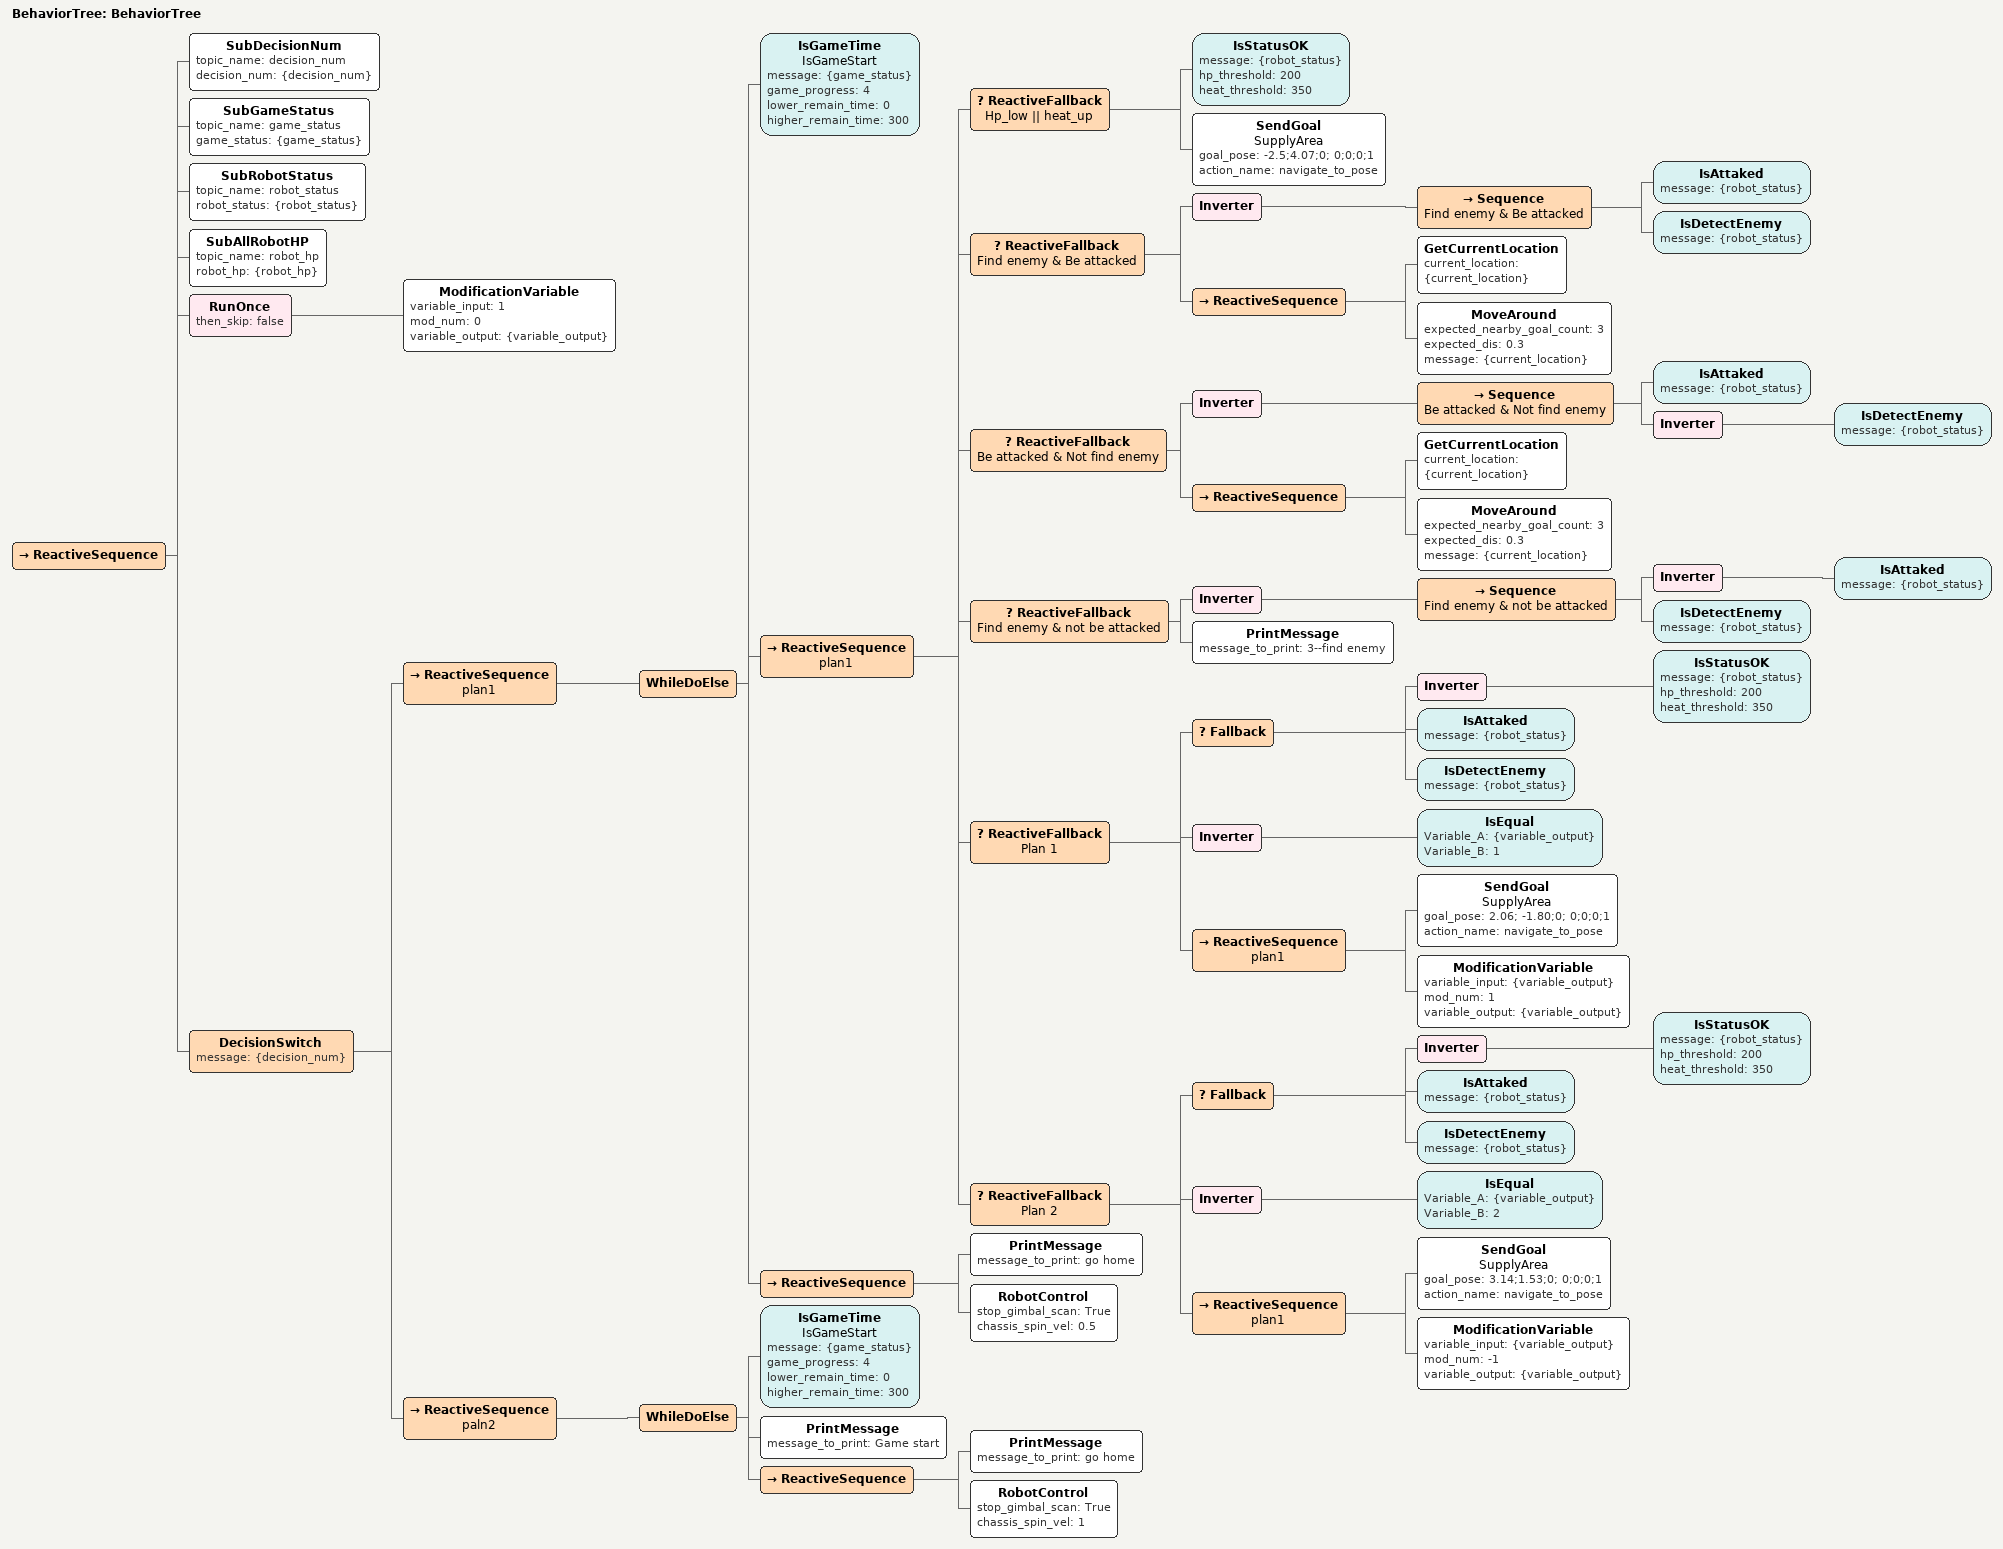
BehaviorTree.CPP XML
<?xml version="1.0" encoding="UTF-8"?>
<root BTCPP_format="4">
  <BehaviorTree ID="BehaviorTree">
    <ReactiveSequence>
      <SubDecisionNum topic_name="decision_num"
                      decision_num="{decision_num}"/>
      <SubGameStatus topic_name="game_status"
                     game_status="{game_status}"/>
      <SubRobotStatus topic_name="robot_status"
                      robot_status="{robot_status}"/>
      <SubAllRobotHP topic_name="robot_hp"
                     robot_hp="{robot_hp}"/>
      <RunOnce then_skip="false">
        <ModificationVariable variable_input="1"
                              mod_num="0"
                              variable_output="{variable_output}"/>
      </RunOnce>
      <DecisionSwitch message="{decision_num}">
        <ReactiveSequence name="plan1">
          <WhileDoElse>
            <IsGameTime name="IsGameStart"
                        message="{game_status}"
                        game_progress="4"
                        lower_remain_time="0"
                        higher_remain_time="300"/>
            <ReactiveSequence name="plan1">
              <ReactiveFallback name="Hp_low || heat_up">
                <IsStatusOK message="{robot_status}"
                            hp_threshold="200"
                            heat_threshold="350"/>
                <SendGoal name="SupplyArea"
                          goal_pose="-2.5;4.07;0; 0;0;0;1"
                          action_name="navigate_to_pose"/>
              </ReactiveFallback>
              <ReactiveFallback name="Find enemy &amp;  Be attacked">
                <Inverter>
                  <Sequence name="Find enemy &amp;  Be attacked">
                    <IsAttaked message="{robot_status}"/>
                    <IsDetectEnemy message="{robot_status}"/>
                  </Sequence>
                </Inverter>
                <ReactiveSequence>
                  <GetCurrentLocation current_location="{current_location}"/>
                  <MoveAround expected_nearby_goal_count="3"
                              expected_dis="0.3"
                              message="{current_location}"/>
                </ReactiveSequence>
              </ReactiveFallback>
              <ReactiveFallback name="Be attacked &amp; Not find enemy">
                <Inverter>
                  <Sequence name="Be attacked &amp; Not find enemy">
                    <IsAttaked message="{robot_status}"/>
                    <Inverter>
                      <IsDetectEnemy message="{robot_status}"/>
                    </Inverter>
                  </Sequence>
                </Inverter>
                <ReactiveSequence>
                  <GetCurrentLocation current_location="{current_location}"/>
                  <MoveAround expected_nearby_goal_count="3"
                              expected_dis="0.3"
                              message="{current_location}"/>
                </ReactiveSequence>
              </ReactiveFallback>
              <ReactiveFallback name="Find enemy &amp; not be attacked">
                <Inverter>
                  <Sequence name="Find enemy &amp; not be attacked">
                    <Inverter>
                      <IsAttaked message="{robot_status}"/>
                    </Inverter>
                    <IsDetectEnemy message="{robot_status}"/>
                  </Sequence>
                </Inverter>
                <PrintMessage message_to_print="3--find enemy"/>
              </ReactiveFallback>
              <ReactiveFallback name="Plan 1">
                <Fallback>
                  <Inverter>
                    <IsStatusOK message="{robot_status}"
                                hp_threshold="200"
                                heat_threshold="350"/>
                  </Inverter>
                  <IsAttaked message="{robot_status}"/>
                  <IsDetectEnemy message="{robot_status}"/>
                </Fallback>
                <Inverter>
                  <IsEqual Variable_A="{variable_output}"
                           Variable_B="1"/>
                </Inverter>
                <ReactiveSequence name="plan1">
                  <SendGoal name="SupplyArea"
                            goal_pose="2.06; -1.80;0; 0;0;0;1"
                            action_name="navigate_to_pose"/>
                  <ModificationVariable variable_input="{variable_output}"
                                        mod_num="1"
                                        variable_output="{variable_output}"/>
                </ReactiveSequence>
              </ReactiveFallback>
              <ReactiveFallback name="Plan 2">
                <Fallback>
                  <Inverter>
                    <IsStatusOK message="{robot_status}"
                                hp_threshold="200"
                                heat_threshold="350"/>
                  </Inverter>
                  <IsAttaked message="{robot_status}"/>
                  <IsDetectEnemy message="{robot_status}"/>
                </Fallback>
                <Inverter>
                  <IsEqual Variable_A="{variable_output}"
                           Variable_B="2"/>
                </Inverter>
                <ReactiveSequence name="plan1">
                  <SendGoal name="SupplyArea"
                            goal_pose="3.14;1.53;0; 0;0;0;1"
                            action_name="navigate_to_pose"/>
                  <ModificationVariable variable_input="{variable_output}"
                                        mod_num="-1"
                                        variable_output="{variable_output}"/>
                </ReactiveSequence>
              </ReactiveFallback>
            </ReactiveSequence>
            <ReactiveSequence>
              <PrintMessage message_to_print="go home"/>
              <RobotControl stop_gimbal_scan="True"
                            chassis_spin_vel="0.5"/>
            </ReactiveSequence>
          </WhileDoElse>
        </ReactiveSequence>
        <ReactiveSequence name="paln2">
          <WhileDoElse>
            <IsGameTime name="IsGameStart"
                        message="{game_status}"
                        game_progress="4"
                        lower_remain_time="0"
                        higher_remain_time="300"/>
            <PrintMessage message_to_print="Game start"/>
            <ReactiveSequence>
              <PrintMessage message_to_print="go home"/>
              <RobotControl stop_gimbal_scan="True"
                            chassis_spin_vel="1"/>
            </ReactiveSequence>
          </WhileDoElse>
        </ReactiveSequence>
      </DecisionSwitch>
    </ReactiveSequence>
  </BehaviorTree>

</root>
